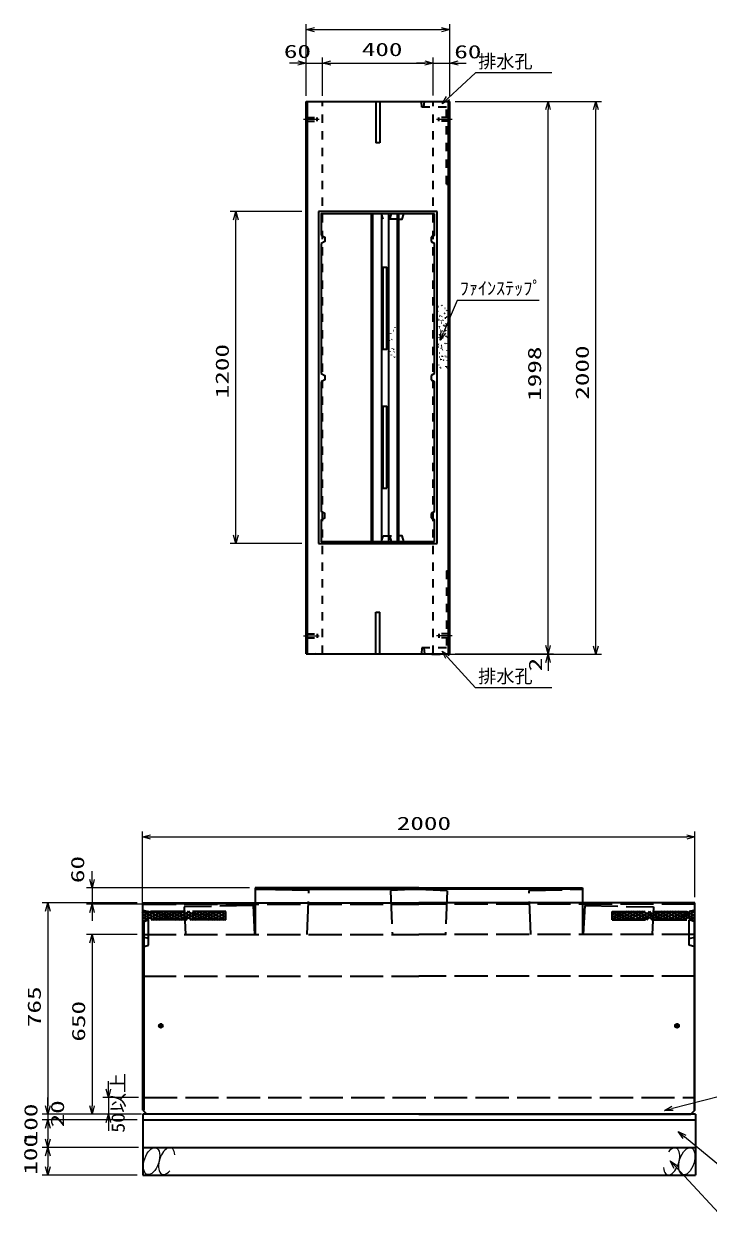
# Model space of a CAD drawing. Units: millimetres on the paper. Extents: x 15 to 1219, y 10 to 859.
# Drawn here: x 546.3 to 670.3, y 452.6 to 670.2 of the extents above; entities that cross this region are included whole.
import ezdxf
from ezdxf.enums import TextEntityAlignment as Align

# ---------------------------------------------------------------- set-up
doc = ezdxf.new("R2010")
doc.units = ezdxf.units.MM
for name, pattern in [('DASHED', [7.5, 6, -1.5]), ('USER1', [3, 1.5, -1.5]), ('USER2', [18.5, 12, -1.5, 3.5, -1.5])]:
    doc.linetypes.add(name, pattern=pattern)
for name, color, linetype, lineweight in [('D-BMK（構造物基準線）', 2, 'USER2', 18), ('D-STR-DIM（寸法）', 7, 'Continuous', 13), ('D-STR-HTXT(均しCON-旗)', 7, 'Continuous', 13), ('D-STR-HTXT(基礎砕石-旗)', 7, 'Continuous', 13), ('D-STR-HTXT（WS-旗）', 7, 'Continuous', 13), ('D-STR-HTXT（旗上げ）', 7, 'Continuous', 13), ('D-STR-STRF(グリ)', 7, 'Continuous', 25), ('D-STR（構造物）', 1, 'Continuous', 35)]:
    doc.layers.add(name, color=color, linetype=linetype, lineweight=lineweight)
doc.styles.add('ＭＳ ゴシック', font='')
doc.styles.get('ＭＳ ゴシック').set_extended_font_data('MS Gothic')

# ---------------------------------------------------------------- blocks, each defined once
blk = doc.blocks.new('_Open30')
at = {"color": 7, "linetype": 'Continuous', "lineweight": 13}
for p, q in [((-1, 0.2679), (0, 0)), ((0, 0), (-1, -0.2679)), ((0, 0), (-1, 0))]:
    blk.add_line(p, q, dxfattribs=at)

msp = doc.modelspace()

# ---------------------------------------------------------------- linework, layer by layer
at = {"layer": 'D-BMK（構造物基準線）'}
for p, q in [((596.904, 652.934), (599.753, 652.934)), ((620.979, 652.934), (623.828, 652.934)), ((596.904, 559.534), (599.753, 559.534)), ((623.828, 559.534), (620.979, 559.534))]:
    msp.add_line(p, q, dxfattribs=at)
at = {"layer": 'D-STR-DIM（寸法）'}
for p, q in [((597.366, 657.184), (597.366, 670.161)), ((623.366, 664.141), (623.366, 670.161)), ((598.866, 669.161), (621.866, 669.161)), ((597.366, 657.184), (597.366, 664.111)), ((600.366, 657.184), (600.366, 664.111)), ((600.366, 657.236), (600.366, 664.111)), ((620.366, 657.215), (620.366, 664.111)), ((620.366, 657.215), (620.366, 664.111)), ((623.366, 657.184), (623.366, 664.111)), ((595.866, 663.111), (594.366, 663.111)), ((597.366, 663.111), (600.366, 663.111)), ((601.866, 663.111), (618.866, 663.111)), ((601.866, 663.111), (603.366, 663.111)), ((618.866, 663.111), (617.366, 663.111)), ((620.366, 663.111), (623.366, 663.111)), ((624.866, 663.111), (626.366, 663.111)), ((624.366, 656.184), (642.154, 656.184)), ((640.717, 656.184), (650.794, 656.184)), ((641.154, 557.784), (641.154, 654.684)), ((649.794, 557.684), (649.794, 654.684)), ((596.616, 636.234), (583.652, 636.234)), ((584.652, 577.734), (584.652, 634.734)), ((596.616, 576.234), (583.652, 576.234)), ((641.154, 557.784), (641.154, 559.284)), ((623.116, 556.184), (642.154, 556.184)), ((624.366, 556.284), (642.154, 556.284)), ((624.366, 556.284), (642.154, 556.284)), ((639.717, 556.184), (650.794, 556.184)), ((641.154, 556.284), (641.154, 556.184)), ((641.154, 554.684), (641.154, 553.184)), ((561.597, 477.514), (561.597, 479.014)), ((550.638, 474.514), (550.638, 476.014)), ((567.036, 476.014), (560.597, 476.014)), ((561.597, 476.014), (561.597, 473.014)), ((566.836, 473.014), (549.638, 473.014)), ((550.638, 473.014), (550.638, 472.014)), ((566.036, 473.014), (560.597, 473.014)), ((566.836, 472.014), (549.638, 472.014)), ((566.836, 472.014), (549.638, 472.014)), ((550.638, 470.514), (550.638, 469.014)), ((550.638, 470.514), (550.638, 468.514)), ((561.597, 471.514), (561.597, 470.014)), ((566.836, 467.014), (549.638, 467.014)), ((567.036, 467.014), (549.638, 467.014)), ((550.638, 465.514), (550.638, 463.514)), ((566.836, 462.014), (549.638, 462.014))]:
    msp.add_line(p, q, dxfattribs=at)
at = {"layer": 'D-STR-HTXT(均しCON-旗)'}
msp.add_lwpolyline([(701.593, 462.704), (673.385, 462.704), (665.826, 468.918)], dxfattribs=at)
at = {"layer": 'D-STR-HTXT(基礎砕石-旗)'}
msp.add_lwpolyline([(691.908, 452.625), (674.337, 452.625), (664.246, 463.491)], dxfattribs=at)
at = {"layer": 'D-STR-HTXT（WS-旗）'}
for points in [[(641.82, 661.331), (628.031, 661.331), (623.073, 656.742)], [(641.82, 550.136), (628.031, 550.136), (622.984, 555.668)]]:
    msp.add_lwpolyline(points, dxfattribs=at)
at = {"layer": 'D-STR-HTXT（旗上げ）'}
for points in [[(639.538, 620.143), (624.708, 620.143), (622.209, 614.393)], [(712.669, 476.985), (675.036, 476.938), (663.673, 474.073)]]:
    msp.add_lwpolyline(points, dxfattribs=at)
at = {"layer": 'D-STR-STRF(グリ)'}
for centre, major_axis in [((569.411, 464.538), (0.79, 2.421)), ((666.261, 464.491), (-0.79, -2.421))]:
    msp.add_ellipse(centre, major_axis=major_axis, ratio=0.5139, dxfattribs=at)
for centre, start_param, end_param in [((572.152, 464.538), 5.3575563, 10.3750652), ((663.52, 464.491), 2.2159636, 7.2334726)]:
    msp.add_ellipse(centre, major_axis=(0.79, 2.421), ratio=0.5139, start_param=start_param, end_param=end_param, dxfattribs=at)
at = {"layer": 'D-STR（構造物）'}
for p, q in [((597.366, 556.284), (597.366, 656.184)), ((597.366, 656.184), (623.366, 656.184)), ((597.616, 556.284), (597.616, 656.184)), ((609.991, 656.184), (609.991, 648.684)), ((610.741, 656.184), (610.741, 648.684)), ((623.116, 556.284), (623.116, 656.184)), ((623.366, 556.284), (623.366, 656.184)), ((610.741, 648.684), (609.991, 648.684)), ((621.116, 636.234), (599.616, 636.234)), ((599.616, 636.234), (599.616, 576.234)), ((609.134, 635.859), (609.134, 576.609)), ((609.384, 635.859), (609.384, 576.609)), ((611.003, 635.859), (611.003, 576.609)), ((612.254, 635.859), (612.254, 576.609)), ((620.616, 635.859), (612.269, 635.859)), ((613.873, 635.859), (613.873, 576.609)), ((614.123, 635.859), (614.123, 576.609)), ((620.616, 631.987), (620.616, 635.859)), ((621.116, 576.234), (621.116, 636.234)), ((620.616, 631.987), (619.987, 631.624)), ((619.987, 631.624), (619.987, 630.85)), ((600.116, 630.487), (600.116, 606.984)), ((619.987, 630.85), (620.616, 630.487)), ((620.616, 606.984), (620.616, 630.487)), ((621.134, 618.232), (621.187, 618.179)), ((621.187, 618.179), (621.24, 618.232)), ((621.248, 619.087), (621.32, 619.068)), ((621.873, 619.262), (621.931, 619.31)), ((621.931, 619.31), (621.979, 619.253)), ((622.432, 617.824), (622.36, 617.804)), ((622.413, 617.896), (622.432, 617.824)), ((622.449, 618.756), (622.524, 618.756)), ((622.796, 618.371), (622.849, 618.424)), ((622.849, 618.424), (622.902, 618.371)), ((613.947, 615.842), (613.894, 615.895)), ((613.947, 615.842), (614, 615.895)), ((621.397, 616.687), (621.336, 616.644)), ((621.397, 616.687), (621.44, 616.626)), ((621.614, 617.36), (621.54, 617.373)), ((621.831, 616.51), (621.892, 616.553)), ((621.94, 616.083), (621.865, 616.09)), ((621.892, 616.553), (621.935, 616.492)), ((621.953, 617.289), (621.978, 617.359)), ((622.161, 616.613), (622.229, 616.645)), ((622.283, 615.667), (622.235, 615.724)), ((622.55, 616.986), (622.563, 617.06)), ((622.563, 617.06), (622.636, 617.047)), ((622.677, 615.935), (622.714, 616)), ((622.714, 616), (622.779, 615.962)), ((622.744, 617.186), (622.806, 617.229)), ((622.806, 617.229), (622.849, 617.168)), ((612.687, 614.137), (612.693, 614.212)), ((613.165, 614.752), (613.24, 614.758)), ((613.475, 615.259), (613.494, 615.331)), ((613.923, 615.134), (613.987, 615.172)), ((613.941, 614.045), (613.973, 613.977)), ((621.357, 613.555), (621.32, 613.49)), ((621.508, 615.274), (621.583, 615.274)), ((621.527, 615.444), (621.514, 615.518)), ((621.521, 613.936), (621.593, 613.955)), ((621.593, 613.955), (621.574, 614.028)), ((621.752, 614.752), (621.679, 614.733)), ((621.914, 614.715), (621.975, 614.672)), ((621.975, 614.672), (621.932, 614.61)), ((622.394, 615.609), (622.333, 615.566)), ((622.437, 615.548), (622.394, 615.609)), ((622.595, 614.759), (622.669, 614.772)), ((622.686, 615.557), (622.612, 615.57)), ((622.725, 613.704), (622.651, 613.691)), ((622.669, 614.772), (622.682, 614.698)), ((622.673, 615.483), (622.686, 615.557)), ((622.738, 613.63), (622.725, 613.704)), ((622.967, 613.534), (622.906, 613.577)), ((622.924, 613.472), (622.967, 613.534)), ((612.537, 612.799), (612.483, 612.852)), ((612.905, 613.1), (612.937, 613.168)), ((612.998, 611.437), (612.978, 611.51)), ((613.182, 611.35), (613.117, 611.312)), ((613.182, 611.35), (613.219, 611.285)), ((621.36, 611.731), (621.286, 611.738)), ((621.348, 612.146), (621.405, 612.194)), ((621.405, 612.194), (621.357, 612.251)), ((621.78, 613.199), (621.767, 613.125)), ((621.894, 611.587), (621.822, 611.568)), ((621.914, 611.961), (621.842, 611.98)), ((621.914, 611.515), (621.894, 611.587)), ((621.895, 611.888), (621.914, 611.961)), ((622.035, 613.389), (621.973, 613.346)), ((622.035, 613.389), (622.078, 613.327)), ((622.08, 611.23), (622.138, 611.278)), ((622.138, 611.278), (622.09, 611.335)), ((622.475, 612.401), (622.537, 612.444)), ((622.537, 612.444), (622.58, 612.383)), ((622.828, 612.392), (622.815, 612.318)), ((612.544, 610.973), (612.518, 610.902)), ((612.763, 610.327), (612.795, 610.259)), ((613.286, 609.902), (613.343, 609.95)), ((613.306, 610.881), (613.359, 610.934)), ((613.343, 609.95), (613.392, 609.893)), ((613.922, 610.389), (613.942, 610.461)), ((621.568, 609.906), (621.5, 609.937)), ((621.509, 610.685), (621.584, 610.685)), ((621.676, 609.548), (621.75, 609.542)), ((621.75, 609.542), (621.744, 609.467)), ((622.021, 610.077), (621.948, 610.096)), ((622.021, 610.077), (622.001, 610.004)), ((622.244, 609.394), (622.187, 609.346)), ((622.196, 609.451), (622.244, 609.394)), ((622.605, 610.075), (622.611, 610.149)), ((622.801, 609.922), (622.753, 609.979)), ((622.834, 611.195), (622.827, 611.121)), ((622.933, 609.237), (622.94, 609.311)), ((620.616, 606.984), (619.987, 606.621)), ((621.305, 608.528), (621.358, 608.475)), ((621.606, 608.053), (621.674, 608.022)), ((621.674, 608.022), (621.643, 607.954)), ((622.711, 608.19), (622.718, 608.265)), ((622.85, 607.989), (622.907, 608.038)), ((622.907, 608.038), (622.859, 608.095)), ((600.116, 605.484), (600.116, 581.982)), ((619.987, 606.621), (619.987, 605.848)), ((619.987, 605.848), (620.616, 605.484)), ((620.616, 581.982), (620.616, 605.484)), ((620.616, 581.982), (619.987, 581.619)), ((619.987, 581.619), (619.987, 580.845)), ((619.987, 580.845), (620.616, 580.482)), ((620.616, 576.609), (620.616, 580.482)), ((612.269, 576.609), (620.616, 576.609)), ((599.616, 576.234), (621.116, 576.234)), ((609.991, 556.284), (609.991, 563.784)), ((609.991, 563.784), (610.741, 563.784)), ((610.741, 556.284), (610.741, 563.784)), ((597.366, 556.284), (623.366, 556.284)), ((599.116, 556.184), (599.016, 556.284)), ((600.616, 556.184), (599.116, 556.184)), ((600.616, 556.184), (600.716, 556.284)), ((620.116, 556.184), (620.016, 556.284)), ((620.116, 556.184), (621.616, 556.184)), ((621.616, 556.184), (621.716, 556.284)), ((588.161, 513.979), (588.161, 511.254)), ((617.786, 513.979), (588.161, 513.979)), ((588.161, 513.729), (617.786, 513.729)), ((617.786, 513.979), (647.411, 513.979)), ((647.411, 513.729), (617.786, 513.729)), ((647.411, 513.979), (647.411, 511.254)), ((567.836, 511.254), (617.786, 511.254)), ((567.836, 473.764), (567.836, 511.254)), ((667.736, 511.254), (617.786, 511.254)), ((667.736, 473.764), (667.736, 511.254)), ((567.746, 509.507), (567.841, 509.602)), ((567.746, 509.507), (567.746, 508.007)), ((567.746, 508.007), (567.841, 507.912)), ((567.996, 507.799), (567.996, 473.764)), ((667.576, 507.799), (667.576, 473.764)), ((570.636, 489.001), (571.536, 489.001)), ((571.086, 489.451), (571.086, 488.551)), ((664.936, 489.001), (664.036, 489.001)), ((664.486, 489.451), (664.486, 488.551)), ((567.836, 473.764), (568.586, 473.014)), ((667.836, 473.014), (567.836, 473.014)), ((567.836, 473.014), (567.836, 472.014)), ((617.786, 473.014), (568.586, 473.014)), ((617.786, 473.014), (666.986, 473.014)), ((667.736, 473.764), (666.986, 473.014)), ((667.836, 473.014), (667.836, 472.014)), ((567.836, 472.014), (667.836, 472.014)), ((567.836, 472.014), (667.836, 472.014)), ((567.836, 472.014), (567.836, 467.014)), ((667.836, 472.014), (667.836, 467.014)), ((567.836, 467.014), (667.836, 467.014)), ((567.836, 467.014), (567.836, 462.014)), ((567.836, 467.014), (667.836, 467.014)), ((667.836, 467.014), (667.836, 462.014)), ((567.836, 462.014), (667.836, 462.014))]:
    msp.add_line(p, q, dxfattribs=at)
at = {"layer": 'D-STR（構造物）', "linetype": 'USER1'}
for p, q in [((600.366, 556.284), (600.366, 656.184)), ((618.334, 655.134), (618.253, 656.184)), ((622.791, 655.134), (618.334, 655.134)), ((618.7, 655.134), (618.773, 656.184)), ((620.366, 556.284), (620.366, 656.184)), ((622.791, 641.184), (622.791, 655.134)), ((597.366, 653.284), (599.366, 653.284)), ((599.366, 652.584), (599.366, 653.284)), ((623.366, 653.284), (621.366, 653.284)), ((621.366, 652.584), (621.366, 653.284)), ((597.366, 652.584), (599.366, 652.584)), ((623.366, 652.584), (621.366, 652.584)), ((622.791, 641.184), (623.366, 641.184)), ((612.549, 634.859), (612.798, 635.859)), ((612.798, 576.609), (612.549, 577.609)), ((622.791, 571.284), (623.366, 571.284)), ((622.791, 571.284), (622.791, 557.334)), ((597.366, 559.884), (599.366, 559.884)), ((597.366, 559.184), (599.366, 559.184)), ((599.366, 559.884), (599.366, 559.184)), ((623.366, 559.884), (621.366, 559.884)), ((621.366, 559.884), (621.366, 559.184)), ((623.366, 559.184), (621.366, 559.184)), ((618.334, 557.334), (618.253, 556.284)), ((622.791, 557.334), (618.334, 557.334)), ((618.7, 557.334), (618.773, 556.284))]:
    msp.add_line(p, q, dxfattribs=at)
at = {"layer": 'D-STR（構造物）', "lineweight": 13}
for p, q in [((567.746, 510.507), (567.746, 524.153)), ((569.246, 523.153), (666.236, 523.153)), ((667.736, 512.254), (667.736, 524.153)), ((558.655, 515.479), (558.655, 516.979)), ((587.161, 513.979), (557.655, 513.979)), ((558.655, 513.979), (558.655, 511.004)), ((566.836, 511.254), (549.638, 511.254)), ((550.638, 509.754), (550.638, 474.514)), ((587.161, 511.004), (557.655, 511.004)), ((558.655, 509.504), (558.655, 508.004)), ((566.836, 505.501), (557.655, 505.501)), ((558.655, 504.001), (558.655, 474.514)), ((567.586, 473.014), (549.638, 473.014)), ((567.586, 473.014), (557.655, 473.014))]:
    msp.add_line(p, q, dxfattribs=at)
at = {"layer": 'D-STR（構造物）', "linetype": 'DASHED'}
for p, q in [((597.861, 513.451), (588.161, 513.688)), ((597.541, 505.485), (597.861, 513.451)), ((617.786, 513.692), (612.661, 513.451)), ((612.662, 513.425), (612.981, 505.49)), ((617.786, 513.692), (622.911, 513.451)), ((622.91, 513.425), (622.592, 505.49)), ((637.711, 513.451), (647.411, 513.688)), ((638.031, 505.485), (637.711, 513.451)), ((588.161, 511.254), (588.161, 505.501)), ((647.411, 511.254), (647.411, 505.501)), ((567.835, 509.404), (568.514, 509.743)), ((570.335, 509.654), (567.835, 508.404)), ((569.335, 509.654), (567.835, 508.904)), ((567.835, 507.904), (571.335, 509.654)), ((567.835, 509.654), (570.835, 508.154)), ((567.835, 509.154), (569.835, 508.154)), ((567.836, 511.004), (617.786, 511.004)), ((567.836, 509.907), (568.886, 509.654)), ((571.835, 508.154), (568.788, 509.678)), ((582.836, 509.654), (568.886, 509.654)), ((569.335, 508.154), (572.335, 509.654)), ((572.835, 508.154), (569.835, 509.654)), ((570.335, 508.154), (573.335, 509.654)), ((570.835, 509.654), (573.835, 508.154)), ((574.335, 509.654), (571.335, 508.154)), ((571.835, 509.654), (574.835, 508.154)), ((575.335, 509.654), (572.335, 508.154)), ((572.835, 509.654), (575.835, 508.154)), ((576.335, 509.654), (573.335, 508.154)), ((573.835, 509.654), (576.835, 508.154)), ((574.335, 508.154), (577.335, 509.654)), ((577.835, 508.154), (574.835, 509.654)), ((575.335, 508.154), (578.335, 509.654)), ((587.786, 510.756), (575.336, 510.502)), ((575.336, 510.502), (575.572, 505.501)), ((578.835, 508.154), (575.835, 509.654)), ((576.335, 508.154), (579.335, 509.654)), ((576.835, 509.654), (579.835, 508.154)), ((577.335, 508.154), (580.335, 509.654)), ((577.835, 509.654), (580.835, 508.154)), ((581.335, 509.654), (578.335, 508.154)), ((578.835, 509.654), (581.835, 508.154)), ((582.335, 509.654), (579.335, 508.154)), ((579.835, 509.654), (582.836, 508.153)), ((580.335, 508.154), (582.836, 509.404)), ((582.836, 508.653), (580.835, 509.654)), ((582.836, 509.153), (581.835, 509.654)), ((582.836, 508.154), (582.836, 509.654)), ((587.786, 510.756), (588.051, 505.501)), ((667.736, 511.004), (617.786, 511.004)), ((647.786, 510.756), (647.521, 505.501)), ((647.786, 510.756), (660.236, 510.502)), ((652.736, 508.154), (652.736, 509.654)), ((652.736, 509.654), (666.686, 509.654)), ((655.737, 509.654), (652.736, 508.153)), ((652.736, 508.653), (654.737, 509.654)), ((652.736, 509.153), (653.737, 509.654)), ((655.237, 508.154), (652.736, 509.404)), ((653.237, 509.654), (656.237, 508.154)), ((656.737, 509.654), (653.737, 508.154)), ((654.237, 509.654), (657.237, 508.154)), ((657.737, 509.654), (654.737, 508.154)), ((658.237, 508.154), (655.237, 509.654)), ((658.737, 509.654), (655.737, 508.154)), ((659.237, 508.154), (656.237, 509.654)), ((656.737, 508.154), (659.737, 509.654)), ((660.237, 508.154), (657.237, 509.654)), ((657.737, 508.154), (660.737, 509.654)), ((661.237, 508.154), (658.237, 509.654)), ((661.737, 509.654), (658.737, 508.154)), ((659.237, 509.654), (662.237, 508.154)), ((662.737, 509.654), (659.737, 508.154)), ((660.236, 510.502), (660, 505.501)), ((660.237, 509.654), (663.237, 508.154)), ((663.737, 509.654), (660.737, 508.154)), ((661.237, 509.654), (664.237, 508.154)), ((664.737, 509.654), (661.737, 508.154)), ((665.237, 508.154), (662.237, 509.654)), ((662.737, 508.154), (665.737, 509.654)), ((666.237, 508.154), (663.237, 509.654)), ((663.737, 508.154), (666.785, 509.678)), ((667.737, 507.904), (664.237, 509.654)), ((667.737, 509.654), (664.737, 508.154)), ((665.237, 509.654), (667.737, 508.404)), ((667.737, 509.154), (665.737, 508.154)), ((666.237, 509.654), (667.737, 508.904)), ((667.736, 509.907), (666.686, 509.654)), ((667.737, 509.404), (667.058, 509.743)), ((567.835, 508.654), (568.835, 508.154)), ((567.836, 507.827), (568.886, 508.154)), ((582.836, 508.154), (568.885, 508.154)), ((568.886, 503.578), (568.886, 508.154)), ((581.335, 508.154), (582.836, 508.904)), ((582.335, 508.154), (582.836, 508.404)), ((654.237, 508.154), (652.736, 508.904)), ((653.237, 508.154), (652.736, 508.404)), ((652.736, 508.154), (666.687, 508.154)), ((667.736, 507.827), (666.686, 508.154)), ((666.686, 503.578), (666.686, 508.154)), ((667.737, 508.654), (666.737, 508.154)), ((567.836, 505.501), (617.786, 505.501)), ((568.886, 504.775), (567.836, 505.044)), ((667.736, 505.501), (617.786, 505.501)), ((666.686, 504.775), (667.736, 505.044)), ((567.836, 503.309), (568.886, 503.578)), ((667.736, 503.309), (666.686, 503.578)), ((567.836, 498.001), (617.786, 498.001)), ((667.736, 498.001), (617.786, 498.001)), ((568.036, 476.014), (667.836, 476.014))]:
    msp.add_line(p, q, dxfattribs=at)
at = {"layer": 'D-STR（構造物）'}
for points in [[(612.254, 635.859), (600.116, 635.859), (600.116, 631.987)], [(600.116, 631.987), (600.745, 631.624), (600.745, 630.85), (600.116, 630.487)], [(600.116, 606.984), (600.745, 606.621), (600.745, 605.848)], [(600.116, 606.984), (600.745, 606.621), (600.745, 605.848), (600.116, 605.484)], [(600.116, 580.482), (600.745, 580.845), (600.745, 581.619), (600.116, 581.982)], [(600.116, 580.482), (600.116, 576.609), (612.254, 576.609)]]:
    msp.add_lwpolyline(points, dxfattribs=at)
at = {"layer": 'D-STR（構造物）', "linetype": 'USER1'}
for points in [[(614.043, 634.859), (611.312, 634.859), (611.044, 635.861)], [(611.044, 576.608), (611.312, 577.609), (614.043, 577.609)]]:
    msp.add_lwpolyline(points, dxfattribs=at)
at = {"layer": 'D-STR（構造物）'}
for points in [[(614.002, 635.859), (614.043, 634.859), (614.78, 634.859), (615.032, 635.859)], [(611.253, 611.359), (612.004, 611.359), (612.004, 626.109), (611.253, 626.109)], [(612.004, 586.259), (612.004, 601.009), (611.253, 601.009), (611.253, 586.259)], [(614.043, 577.609), (614.002, 576.609), (615.032, 576.609), (614.78, 577.609)]]:
    msp.add_lwpolyline(points, close=True, dxfattribs=at)
for centre, radius in [((571.086, 489.001), 0.35), ((571.086, 489.001), 0.3), ((664.486, 489.001), 0.35), ((664.486, 489.001), 0.3)]:
    msp.add_circle(centre, radius, dxfattribs=at)

# ---------------------------------------------------------------- block references
at = {"layer": 'D-STR-DIM（寸法）', "xscale": 1.5, "yscale": 1.5}
for p, rotation in [((597.366, 669.161), 180), ((600.366, 663.111), 180), ((600.366, 663.111), 180), ((623.366, 663.111), 180), ((641.154, 656.184), 90), ((649.794, 656.184), 90), ((584.652, 636.234), 90), ((584.652, 576.234), 270), ((641.154, 556.284), 270), ((641.154, 556.284), 270), ((649.794, 556.184), 270), ((641.154, 556.184), 90), ((561.597, 476.014), 270), ((550.638, 473.014), 270), ((561.597, 473.014), 90), ((550.638, 472.014), 90), ((550.638, 472.014), 90), ((550.638, 467.014), 270), ((550.638, 467.014), 90), ((550.638, 462.014), 270)]:
    msp.add_blockref('_Open30', p, dxfattribs=dict(at, rotation=rotation))
for p in [(623.366, 669.161), (597.366, 663.111), (620.366, 663.111), (620.366, 663.111)]:
    msp.add_blockref('_Open30', p, dxfattribs=at)
at = {"layer": 'D-STR-HTXT(均しCON-旗)', "xscale": 1.5, "yscale": 1.5, "rotation": 140.57786}
msp.add_blockref('_Open30', (664.668, 469.87), dxfattribs=at)
at = {"layer": 'D-STR-HTXT(基礎砕石-旗)', "xscale": 1.5, "yscale": 1.5, "rotation": 132.88015}
msp.add_blockref('_Open30', (663.226, 464.59), dxfattribs=at)
at = {"layer": 'D-STR-HTXT（WS-旗）', "xscale": 1.5, "yscale": 1.5}
for p, rotation in [((621.973, 655.723), 222.78711), ((621.973, 556.776), 132.37661)]:
    msp.add_blockref('_Open30', p, dxfattribs=dict(at, rotation=rotation))
at = {"layer": 'D-STR-HTXT（旗上げ）', "xscale": 1.5, "yscale": 1.5}
for p, rotation in [((621.611, 613.017), 246.50838), ((662.218, 473.707), 194.1476)]:
    msp.add_blockref('_Open30', p, dxfattribs=dict(at, rotation=rotation))
at = {"layer": 'D-STR（構造物）', "xscale": 1.5, "yscale": 1.5}
for p, rotation in [((567.746, 523.153), 180), ((558.655, 513.979), 270), ((550.638, 511.254), 90), ((558.655, 511.004), 90), ((558.655, 505.501), 90), ((550.638, 473.014), 270), ((558.655, 473.014), 270)]:
    msp.add_blockref('_Open30', p, dxfattribs=dict(at, rotation=rotation))
msp.add_blockref('_Open30', (667.736, 523.153), dxfattribs=at)

# ---------------------------------------------------------------- texts
at = {"layer": 'D-STR-DIM（寸法）', "style": 'ＭＳ ゴシック', "width": 1.5}
for s, p in [('60', (593.351, 663.299)), ('400', (607.449, 663.649)), ('60', (624.185, 663.235))]:
    msp.add_text(s, height=2.405, dxfattribs=at).set_placement(p, align=Align.BOTTOM_LEFT)
at = {"layer": 'D-STR-DIM（寸法）', "style": 'ＭＳ ゴシック'}
for s, width, p in [('1200', 1.5, (584.114, 602.484)), ('1998', 1.5, (640.617, 602.026)), ('2000', 1.5, (649.257, 602.226)), ('2', 1.5, (640.792, 553.096)), ('50以上', 1.1, (565.273, 469.658)), ('100', 1.5, (549.492, 467.567)), ('20', 1.5, (554.31, 470.626)), ('100', 1.5, (549.439, 462.065))]:
    msp.add_text(s, height=2.405, rotation=90, dxfattribs=dict(at, width=width)).set_placement(p, align=Align.BOTTOM_LEFT)
at = {"layer": 'D-STR-HTXT（WS-旗）', "style": 'ＭＳ ゴシック'}
for p in [(628.512, 661.482), (628.512, 550.288)]:
    msp.add_text('排水孔', height=2.405, dxfattribs=at).set_placement(p, align=Align.BOTTOM_LEFT)
at = {"layer": 'D-STR-HTXT（旗上げ）', "style": 'ＭＳ ゴシック'}
msp.add_text('ﾌｧｲﾝｽﾃｯﾌﾟ', height=2.405, dxfattribs=at).set_placement((625.188, 620.467), align=Align.BOTTOM_LEFT)
at = {"layer": 'D-STR（構造物）', "style": 'ＭＳ ゴシック', "width": 1.5}
msp.add_text('2000', height=2.405, dxfattribs=at).set_placement((613.783, 523.691), align=Align.BOTTOM_LEFT)
for s, p in [('60', (557.948, 514.803)), ('765', (550.101, 488.755)), ('650', (558.118, 486.133))]:
    msp.add_text(s, height=2.405, rotation=90, dxfattribs=at).set_placement(p, align=Align.BOTTOM_LEFT)

doc.saveas('drawing.dxf')
